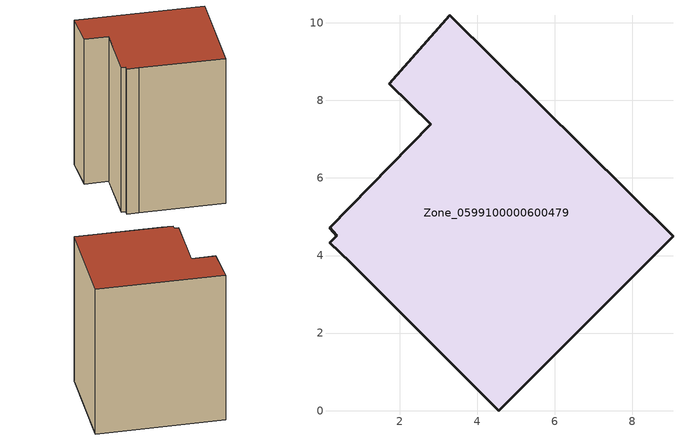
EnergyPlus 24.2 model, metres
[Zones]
Zone_0599100000600479
 floor ground (C_G): 0.2,4.33 0.37,4.51 0.19,4.72 2.8,7.38 1.73,8.43 3.29,10.19 9.05,4.49 4.55,0 0.72,3.82 z0
 wall outside (C_F): 4.55,0 9.05,4.49 3.29,10.19 1.73,8.43 2.8,7.38 0.19,4.72 0.37,4.51 0.2,4.33 0.72,3.82 4.55,0 z0:10.29
 roof outside (C_R): 0.37,4.51 0.2,4.33 0.72,3.82 4.55,0 9.05,4.49 3.29,10.19 1.73,8.43 2.8,7.38 0.19,4.72 z10.29
[BUILDING]
Pand.0599100000600479: North Axis=0; Terrain=City; Loads Convergence Tolerance Value=0.04; Temperature Convergence Tolerance Value=0.4; Solar Distribution=FullExterior; Maximum Number of Warmup Days=25; Minimum Number of Warmup Days=1
[Site:Location]
Rotterdam.The.Hague.AP_ZH_NLD Design_Conditions: Latitude=51.96; Longitude=4.45; Time Zone=1; Elevation=-4.5
[SITE:GROUNDTEMPERATURE:BUILDINGSURFACE]
18, 18, 18, 18, 18, 18, 18, 18, 18, 18, 18, 18
[MATERIAL] Thermal Absorptance=0.9; Solar Absorptance=0.7; Visible Absorptance=0.7
Name | Roughness | Thickness | Conductivity | Density | Specific Heat
G.TI.1946 | MediumSmooth | 0.15 | 1 | 540 | 1210
F.TI.1946 | Rough | 0.3 | 0.857143 | 1920 | 840
R.TI.1946 | MediumRough | 0.2 | 0.1 | 1500 | 1000
[CONSTRUCTION]
C_G: G.TI.1946
C_F: F.TI.1946
C_R: R.TI.1946
[ZONE]
Zone_0599100000600479: Type=1; Multiplier=1; Ceiling Height=Autocalculate; Volume=Autocalculate; Floor Area=autocalculate; Part of Total Floor Area=Yes
[ZONEINFILTRATION:DESIGNFLOWRATE]
Infil_Zone_0599100000600479: Zone or ZoneList or Space or SpaceList=Zone_0599100000600479; Schedule=AlwaysOn; Design Flow Rate Calculation Method=Flow/Area; Flow Rate per Floor Area=0.003; Constant Term Coefficient=1; Temperature Term Coefficient=0; Velocity Term Coefficient=0; Velocity Squared Term Coefficient=0
[HVACTEMPLATE:ZONE:IDEALLOADSAIRSYSTEM]
Zone_0599100000600479: Maximum Heating Supply Air Temperature=50; Minimum Cooling Supply Air Temperature=13; Maximum Heating Supply Air Humidity Ratio=0.0156; Minimum Cooling Supply Air Humidity Ratio=0.0077; Heating Limit=NoLimit; Cooling Limit=NoLimit; Dehumidification Control Type=ConstantSensibleHeatRatio; Cooling Sensible Heat Ratio=0.7; Dehumidification Setpoint=60; Humidification Control Type=None; Humidification Setpoint=30; Outdoor Air Method=None; Outdoor Air Flow Rate per Person=0.00944; Outdoor Air Flow Rate per Zone Floor Area=0; Outdoor Air Flow Rate per Zone=0; Demand Controlled Ventilation Type=None; Outdoor Air Economizer Type=NoEconomizer; Heat Recovery Type=None; Sensible Heat Recovery Effectiveness=0.7; Latent Heat Recovery Effectiveness=0.65
[ZONECONTROL:THERMOSTAT]
ThermostatControl_Zone_0599100000600479: Zone or ZoneList=Zone_0599100000600479; Control Type Schedule=DualSetpointControlType; Control 1=Thermostat_Zone_0599100000600479; Temperature Difference Between Cutout And Setpoint=0
[THERMOSTATSETPOINT:DUALSETPOINT]
Thermostat_Zone_0599100000600479: Heating Setpoint Temperature Schedule=HeatingSetpoint_Zone_0599100000600479; Cooling Setpoint Temperature Schedule=CoolingSetpoint_Zone_0599100000600479
[SCHEDULE:COMPACT]
HeatingSetpoint_Zone_0599100000600479: Through: 12/31, For: AllDays, Until: 24:00, 21
CoolingSetpoint_Zone_0599100000600479: Through: 12/31, For: AllDays, Until: 24:00, 24
DualSetpointControlType: Through: 12/31, For: AllDays, Until: 24:00, 4
AlwaysOn: Through: 12/31, For: AllDays, Until: 24:00, 1
